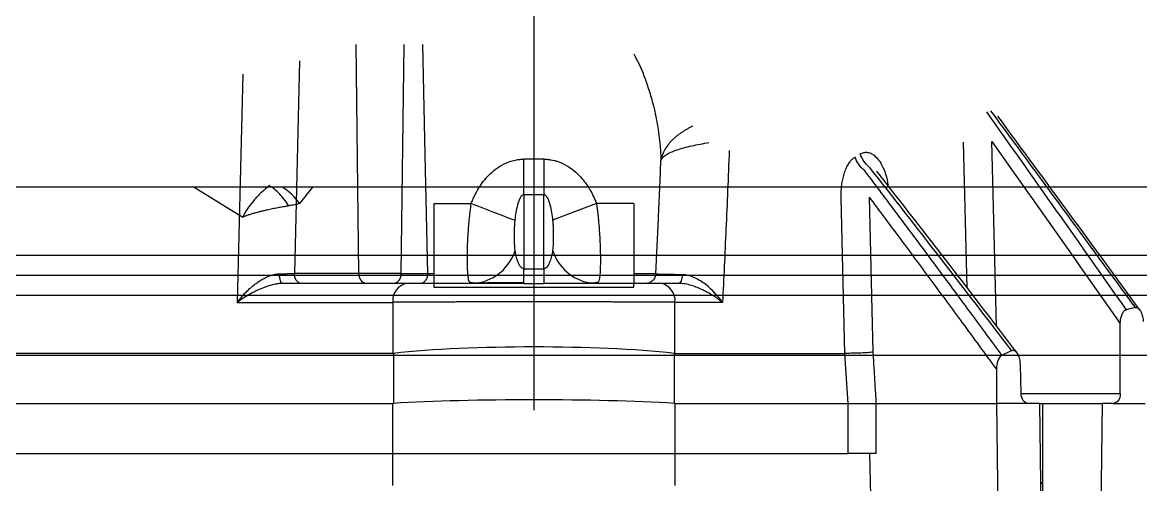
# Model space of a CAD drawing. Header units: millimetres. Extents: x 54215 to 67697, y 23496 to 56611.
# Drawn here: x 56029.56 to 56037.4, y 25497.78 to 25501.01 of the extents above; entities that cross this region are included whole.
import ezdxf

# ---------------------------------------------------------------- set-up
doc = ezdxf.new("R2010")
doc.units = ezdxf.units.MM

# ---------------------------------------------------------------- blocks, each defined once
blk = doc.blocks.new('cephe pasta')
at = {"color": 143, "true_color": 0x7aafdf}
for p, q in [((10770.1046, 21206.0654), (10770.1046, 21198.0965)), ((10768.8792, 21199.0529), (10768.8594, 21200.6571)), ((10769.1935, 21200.6571), (10769.1737, 21199.0529)), ((10768.4635, 21200.5427), (10768.4267, 21199.0529)), ((10768.0652, 21200.4481), (10768.0258, 21198.8514)), ((10773.1406, 21198.9532), (10773.1154, 21199.9726)), ((10773.3452, 21198.6863), (10773.3132, 21199.9775)), ((10770.1746, 21199.8533), (10770.0346, 21199.8533)), ((10770.0346, 21199.6059), (10770.0346, 21199.8533)), ((10770.1746, 21199.8533), (10770.1746, 21199.6059)), ((10776.9861, 21199.6571), (10763.2232, 21199.6571)), ((10767.7237, 21199.6571), (10768.0652, 21199.4481)), ((10768.5537, 21199.6571), (10768.4635, 21199.5427)), ((10769.4046, 21199.5441), (10769.666, 21199.5441)), ((10769.4046, 21199.5441), (10769.4046, 21198.9841)), ((10770.0346, 21199.6059), (10770.1746, 21199.6059)), ((10770.0346, 21199.6059), (10770.0346, 21199.0866)), ((10770.1746, 21199.0866), (10770.1746, 21199.6059)), ((10770.5432, 21199.5441), (10770.2361, 21199.4255)), ((10770.8046, 21199.5441), (10770.5432, 21199.5441)), ((10770.8046, 21199.5441), (10770.8046, 21198.9841)), ((10772.2844, 21198.4941), (10772.2574, 21199.5837)), ((10772.482, 21198.5026), (10772.4552, 21199.5886)), ((10788.8646, 21199.1801), (10751.3446, 21199.1801)), ((10770.0346, 21199.0866), (10770.1746, 21199.0866)), ((10770.0346, 21198.9841), (10770.0346, 21199.0866)), ((10770.1746, 21199.0866), (10770.1746, 21198.9841)), ((10788.8646, 21199.0401), (10751.3446, 21199.0401)), ((10768.8792, 21199.0529), (10768.4267, 21199.0529)), ((10769.1737, 21199.0529), (10768.8792, 21199.0529)), ((10769.1737, 21199.0529), (10769.3598, 21199.0529)), ((10769.3598, 21199.0529), (10769.4046, 21199.0524)), ((10769.666, 21198.9841), (10769.6527, 21198.996)), ((10770.9586, 21199.0504), (10770.8046, 21199.0504)), ((10769.2149, 21198.9841), (10768.3454, 21198.9841)), ((10769.666, 21198.9841), (10769.4046, 21198.9841)), ((10770.0346, 21198.9841), (10770.1746, 21198.9841)), ((10770.5432, 21198.9841), (10770.4875, 21198.9841)), ((10770.8046, 21198.9841), (10770.5432, 21198.9841)), ((10771.1203, 21198.9841), (10770.9944, 21198.9841)), ((10789.0046, 21198.9001), (10751.2046, 21198.9001)), ((10789.0046, 21198.9001), (10751.2046, 21198.9001)), ((10768.0258, 21198.8514), (10769.1161, 21198.8514)), ((10769.1161, 21198.8514), (10769.1161, 21198.4941)), ((10771.0932, 21198.4941), (10771.0932, 21198.8514)), ((10771.426, 21198.8514), (10771.0932, 21198.8514)), ((10774.2129, 21198.2129), (10774.2129, 21198.7019)), ((10783.133, 21198.4801), (10757.0763, 21198.4801)), ((10769.1161, 21198.4941), (10762.9285, 21198.4941)), ((10769.1201, 21198.4943), (10769.1201, 21198.1443)), ((10771.0892, 21198.1443), (10771.0892, 21198.4943)), ((10771.0932, 21198.4941), (10772.2844, 21198.4941)), ((10772.3059, 21198.1441), (10772.2844, 21198.4941)), ((10773.3453, 21198.3856), (10773.3453, 21198.1441)), ((10773.5183, 21198.2129), (10773.5132, 21198.4178)), ((10773.5183, 21198.2129), (10774.2129, 21198.2129)), ((10762.8779, 21198.1441), (10769.1148, 21198.1441)), ((10769.1148, 21198.1441), (10769.1148, 21197.7941)), ((10771.0944, 21197.7941), (10771.0944, 21198.1441)), ((10771.0944, 21198.1441), (10772.3059, 21198.1441)), ((10772.3059, 21197.7941), (10772.3059, 21198.1441)), ((10772.504, 21198.1441), (10773.3453, 21198.1441)), ((10773.5686, 21198.1441), (10773.3453, 21198.1441)), ((10773.3453, 21198.1441), (10773.3643, 21196.6041)), ((10773.6465, 21198.1441), (10773.5686, 21198.1441)), ((10773.6465, 21198.1441), (10773.6586, 21197.1641)), ((10773.6465, 21198.1441), (10773.6697, 21198.1441)), ((10773.6697, 21198.1441), (10774.0864, 21198.1441)), ((10773.6697, 21197.581), (10773.6697, 21198.1441)), ((10774.0864, 21198.1441), (10774.0743, 21197.1641)), ((10774.1643, 21198.1441), (10774.0864, 21198.1441)), ((10774.1643, 21198.1441), (10774.3876, 21198.1441)), ((10762.8865, 21197.7941), (10769.1148, 21197.7941)), ((10769.1148, 21197.7941), (10769.1148, 21197.5701)), ((10771.0944, 21197.5701), (10771.0944, 21197.7941)), ((10771.0944, 21197.7941), (10772.3059, 21197.7941)), ((10772.4881, 21196.6017), (10772.4587, 21197.7941)), ((10773.6533, 21197.5943), (10773.6697, 21197.581)), ((10773.6697, 21197.1641), (10773.6697, 21197.581))]:
    blk.add_line(p, q, dxfattribs=at)
at = {"color": 143, "true_color": 0x7aafdf, "flags": 128}
for points in [[(10769.3236, 21200.6571), (10769.341, 21199.8846), (10769.3598, 21199.0529)], [(10769.666, 21199.5441), (10769.7158, 21199.5249), (10769.7645, 21199.5061), (10769.8108, 21199.4882), (10769.8537, 21199.4716), (10769.8923, 21199.4567), (10769.9256, 21199.4439), (10769.9527, 21199.4334), (10769.9732, 21199.4255)]]:
    blk.add_lwpolyline(points, dxfattribs=at)
at = {"color": 143, "true_color": 0x7aafdf}
for centre, radius, start, end in [((10768.1584, 21199.3389), 0.3669, 33.74176, 60.15866), ((10769.6569, 21199.3144), 0.3314, 279.50345, 342.63682), ((10770.5523, 21199.3144), 0.3314, 197.36314, 260.49478), ((10768.4883, 21199.045), 0.0621, 172.69985, 258.77449), ((10768.9408, 21199.045), 0.0621, 172.69985, 258.77449), ((10769.1121, 21199.045), 0.0621, 281.2255, 7.30016), ((10769.2379, 21198.8638), 0.1225, 100.82956, 185.78833), ((10770.9714, 21198.8638), 0.1225, 354.21171, 79.17046)]:
    blk.add_arc(centre, radius, start, end, dxfattribs=at)
for centre, major_axis, ratio, start_param, end_param in [((10770.1046, 21198.3844), (-1.4, 0), 0.110419, 3.932424, 5.492354), ((10770.1046, 21225.2444), (0.9899, 26.7502), 0.037007, 3.142962, 3.147026), ((10770.1046, 21225.2444), (-0.9899, 26.7502), 0.037007, 3.136159, 3.140223), ((10770.1046, 21209.5959), (0.9972, 11.4514), 0.085813, 3.149065, 3.154346), ((10770.1046, 21198.0831), (-1.4, 0), 0.061428, 3.932424, 5.492354), ((10770.1046, 21209.5959), (-0.9972, 11.4514), 0.085813, 3.128839, 3.13412)]:
    blk.add_ellipse(centre, major_axis=major_axis, ratio=ratio, start_param=start_param, end_param=end_param, dxfattribs=at)
for points, knots in [([(10770.8046, 21200.5899), (10770.8166, 21200.5677), (10770.8585, 21200.4902), (10770.9004, 21200.3738), (10770.9426, 21200.2321), (10770.9717, 21200.0965), (10770.9897, 21199.9632), (10770.9936, 21199.8785), (10770.9951, 21199.8451)], [0, 0, 0, 0, 0.09389, 0.327145, 0.470827, 0.663425, 0.867369, 1, 1, 1, 1]), ([(10774.3509, 21198.7972), (10774.1866, 21199.0219), (10773.8553, 21199.475), (10773.5229, 21199.9265), (10773.3553, 21200.1541)], [0, 0, 0, 0, 0.495965, 1, 1, 1, 1]), ([(10771.2165, 21200.0841), (10771.2104, 21200.0809), (10771.198, 21200.0745), (10771.1794, 21200.0642), (10771.1605, 21200.053), (10771.1415, 21200.0409), (10771.1226, 21200.0277), (10771.104, 21200.0135), (10771.0861, 21199.9982), (10771.0648, 21199.9778), (10771.0412, 21199.9508), (10771.0223, 21199.922), (10771.0093, 21199.8955), (10771.0004, 21199.8717), (10770.9969, 21199.8544), (10770.9951, 21199.8451)], [0, 0, 0, 0, 0.053268, 0.108916, 0.166929, 0.227257, 0.289818, 0.35449, 0.421117, 0.489503, 0.610565, 0.743528, 0.816083, 0.90213, 1, 1, 1, 1]), ([(10770.9951, 21199.8451), (10770.9999, 21199.8585), (10771.0121, 21199.8715), (10771.0498, 21199.8959), (10771.0754, 21199.9074), (10771.1366, 21199.9285), (10771.1723, 21199.938), (10771.2492, 21199.9553), (10771.2902, 21199.9629), (10771.3309, 21199.9699)], [0, 0, 0, 0, 0.25, 0.25, 0.5, 0.5, 0.75, 0.75, 1, 1, 1, 1]), ([(10769.666, 21199.5441), (10769.6696, 21199.5528), (10769.6765, 21199.57), (10769.6879, 21199.5947), (10769.6997, 21199.6181), (10769.7173, 21199.6495), (10769.7424, 21199.6877), (10769.7794, 21199.7329), (10769.8229, 21199.7744), (10769.8774, 21199.8125), (10769.9323, 21199.8374), (10769.9785, 21199.8487), (10770.0096, 21199.8525), (10770.0261, 21199.853), (10770.0346, 21199.8533)], [0, 0, 0, 0, 0.055289, 0.10855, 0.159858, 0.209297, 0.319838, 0.427334, 0.552074, 0.671355, 0.816413, 0.903121, 0.949879, 1, 1, 1, 1]), ([(10770.1746, 21199.8533), (10770.1836, 21199.853), (10770.2006, 21199.8525), (10770.2248, 21199.8494), (10770.2471, 21199.8447), (10770.2851, 21199.8339), (10770.3331, 21199.8119), (10770.3873, 21199.7736), (10770.4305, 21199.7322), (10770.4673, 21199.6871), (10770.497, 21199.6418), (10770.5225, 21199.5939), (10770.5362, 21199.5611), (10770.5432, 21199.5441)], [0, 0, 0, 0, 0.052693, 0.1000083, 0.1428724, 0.1863383, 0.3315386, 0.450244, 0.5746665, 0.6815177, 0.7917747, 0.8919739, 1, 1, 1, 1]), ([(10771.4734, 21199.9147), (10771.4697, 21199.8213), (10771.4624, 21199.6378), (10771.4506, 21199.3673), (10771.4387, 21199.1062), (10771.4301, 21198.9353), (10771.426, 21198.8514)], [0, 0, 0, 0, 0.263128, 0.517502, 0.763124, 1, 1, 1, 1]), ([(10772.2574, 21199.5837), (10772.2573, 21199.5904), (10772.2571, 21199.6038), (10772.2576, 21199.6237), (10772.2588, 21199.6435), (10772.2612, 21199.67), (10772.266, 21199.7026), (10772.2751, 21199.7415), (10772.2874, 21199.7784), (10772.3026, 21199.8104), (10772.3191, 21199.8358), (10772.3363, 21199.8553), (10772.3491, 21199.8642), (10772.3555, 21199.8686)], [0, 0, 0, 0, 0.059119, 0.117772, 0.176087, 0.234193, 0.354897, 0.472358, 0.599796, 0.720967, 0.818638, 0.91088, 1, 1, 1, 1]), ([(10772.4177, 21199.777), (10772.4043, 21199.788), (10772.3914, 21199.8021), (10772.3697, 21199.834), (10772.3611, 21199.8516), (10772.3555, 21199.8686)], [0, 0, 0, 0, 0.5, 0.5, 1, 1, 1, 1]), ([(10772.3917, 21199.8902), (10772.3998, 21199.8941), (10772.4158, 21199.9018), (10772.4411, 21199.9025), (10772.4656, 21199.8955), (10772.4928, 21199.8786), (10772.522, 21199.8478), (10772.5552, 21199.79), (10772.578, 21199.7284), (10772.5833, 21199.6821), (10772.5846, 21199.6701)], [0, 0, 0, 0, 0.09283, 0.183851, 0.269072, 0.357475, 0.495606, 0.64615, 0.90838, 1, 1, 1, 1]), ([(10772.4533, 21199.7986), (10772.44, 21199.8096), (10772.4272, 21199.8238), (10772.4058, 21199.8556), (10772.3973, 21199.8732), (10772.3917, 21199.8902)], [0, 0, 0, 0, 0.5, 0.5, 1, 1, 1, 1]), ([(10770.9586, 21199.0504), (10770.9649, 21199.1795), (10770.9777, 21199.4444), (10770.9892, 21199.7093), (10770.9951, 21199.8451)], [0, 0, 0, 0, 0.487419, 1, 1, 1, 1]), ([(10772.4177, 21199.777), (10772.4775, 21199.6977), (10772.5995, 21199.5359), (10772.7854, 21199.2872), (10772.9784, 21199.0277), (10773.1783, 21198.7575), (10773.3137, 21198.5735), (10773.3826, 21198.4798)], [0, 0, 0, 0, 0.184526, 0.376783, 0.576778, 0.784517, 1, 1, 1, 1]), ([(10773.4903, 21198.4968), (10773.334, 21198.7015), (10773.0083, 21199.1281), (10772.6792, 21199.5495), (10772.508, 21199.7687)], [0, 0, 0, 0, 0.479846, 1, 1, 1, 1]), ([(10768.252, 21199.6682), (10768.2339, 21199.6546), (10768.2161, 21199.6397), (10768.1808, 21199.6069), (10768.1634, 21199.589), (10768.1145, 21199.5325), (10768.086, 21199.4906), (10768.0652, 21199.4481)], [0, 0, 0, 0, 0.25, 0.25, 0.5, 0.5, 1, 1, 1, 1]), ([(10768.3886, 21199.5267), (10768.3708, 21199.5542), (10768.348, 21199.5833), (10768.2995, 21199.6335), (10768.2741, 21199.6544), (10768.252, 21199.6682)], [0, 0, 0, 0, 0.5, 0.5, 1, 1, 1, 1]), ([(10768.4635, 21199.5427), (10768.4588, 21199.5414), (10768.4495, 21199.539), (10768.4347, 21199.5355), (10768.4196, 21199.5323), (10768.4043, 21199.5294), (10768.3938, 21199.5276), (10768.3886, 21199.5267)], [0, 0, 0, 0, 0.211977, 0.417945, 0.617925, 0.811936, 1, 1, 1, 1]), ([(10769.6527, 21198.996), (10769.6526, 21198.9961), (10769.6481, 21198.9999), (10769.642, 21199.0396), (10769.6366, 21199.1374), (10769.6414, 21199.2901), (10769.6515, 21199.43), (10769.6611, 21199.5051), (10769.666, 21199.5441)], [0, 0, 0, 0, 0.005071, 0.147994, 0.425493, 0.703687, 0.846218, 1, 1, 1, 1]), ([(10769.9732, 21199.4255), (10769.9752, 21199.4439), (10769.9778, 21199.4627), (10769.9839, 21199.4995), (10769.9876, 21199.5172), (10769.9963, 21199.5505), (10770.0014, 21199.5663), (10770.0113, 21199.5864), (10770.0149, 21199.5925), (10770.0214, 21199.5998), (10770.0237, 21199.6019), (10770.0288, 21199.6048), (10770.0317, 21199.6054), (10770.0346, 21199.6059)], [0, 0, 0, 0, 0.25, 0.25, 0.5, 0.5, 0.75, 0.75, 0.875, 0.875, 0.9375, 0.9375, 1, 1, 1, 1]), ([(10770.1746, 21199.6059), (10770.1776, 21199.6054), (10770.1805, 21199.6049), (10770.1857, 21199.6017), (10770.1881, 21199.5996), (10770.1946, 21199.5922), (10770.1982, 21199.586), (10770.2081, 21199.5658), (10770.2131, 21199.5501), (10770.2218, 21199.5168), (10770.2254, 21199.4992), (10770.2315, 21199.4626), (10770.234, 21199.4438), (10770.2361, 21199.4255)], [0, 0, 0, 0, 0.0625, 0.0625, 0.125, 0.125, 0.25, 0.25, 0.5, 0.5, 0.75, 0.75, 1, 1, 1, 1]), ([(10770.5432, 21199.5441), (10770.5445, 21199.5351), (10770.547, 21199.5171), (10770.5503, 21199.4903), (10770.5534, 21199.4637), (10770.5561, 21199.4373), (10770.5596, 21199.4002), (10770.5634, 21199.3517), (10770.5673, 21199.286), (10770.5701, 21199.2158), (10770.571, 21199.1479), (10770.5701, 21199.0913), (10770.5677, 21199.0494), (10770.564, 21199.0201), (10770.5597, 21199.0021), (10770.5548, 21198.9913), (10770.5496, 21198.9852), (10770.5454, 21198.9845), (10770.5432, 21198.9841)], [0, 0, 0, 0, 0.030926, 0.061687, 0.092286, 0.122726, 0.153012, 0.222094, 0.295354, 0.3961, 0.50011, 0.59693, 0.691041, 0.767718, 0.839841, 0.893043, 0.946423, 1, 1, 1, 1]), ([(10773.3453, 21198.3856), (10773.2663, 21198.4933), (10773.1118, 21198.7041), (10772.8845, 21199.0122), (10772.6668, 21199.3056), (10772.5246, 21199.4958), (10772.4552, 21199.5886)], [0, 0, 0, 0, 0.267315, 0.523086, 0.767313, 1, 1, 1, 1]), ([(10768.2644, 21199.5037), (10768.2583, 21199.5024), (10768.2455, 21199.4997), (10768.2257, 21199.4953), (10768.2046, 21199.4903), (10768.1823, 21199.4848), (10768.1591, 21199.4787), (10768.1353, 21199.472), (10768.1113, 21199.4646), (10768.0874, 21199.4567), (10768.0728, 21199.451), (10768.0652, 21199.4481)], [0, 0, 0, 0, 0.0825618, 0.1722584, 0.2690914, 0.3730622, 0.4841715, 0.6024199, 0.7278074, 0.8603342, 1, 1, 1, 1]), ([(10768.3886, 21199.5267), (10768.3831, 21199.5258), (10768.372, 21199.5239), (10768.3549, 21199.521), (10768.3373, 21199.5179), (10768.3194, 21199.5146), (10768.3012, 21199.5112), (10768.2828, 21199.5075), (10768.2705, 21199.505), (10768.2644, 21199.5037)], [0, 0, 0, 0, 0.1414379, 0.2833414, 0.425715, 0.5685633, 0.7118906, 0.8557014, 1, 1, 1, 1]), ([(10769.9732, 21199.2155), (10769.9722, 21199.2223), (10769.9715, 21199.2291), (10769.9703, 21199.2439), (10769.9699, 21199.252), (10769.9689, 21199.2769), (10769.9686, 21199.2948), (10769.9686, 21199.3317), (10769.9689, 21199.3508), (10769.9699, 21199.3792), (10769.9703, 21199.3887), (10769.9715, 21199.4071), (10769.9722, 21199.416), (10769.9732, 21199.4255)], [0, 0, 0, 0, 0.125, 0.125, 0.25, 0.25, 0.5, 0.5, 0.75, 0.75, 0.875, 0.875, 1, 1, 1, 1]), ([(10770.2361, 21199.4255), (10770.2371, 21199.4161), (10770.2378, 21199.4071), (10770.239, 21199.3887), (10770.2394, 21199.3791), (10770.2404, 21199.3507), (10770.2407, 21199.3317), (10770.2407, 21199.2947), (10770.2404, 21199.2768), (10770.2394, 21199.2519), (10770.239, 21199.2439), (10770.2378, 21199.2291), (10770.2371, 21199.2223), (10770.2361, 21199.2155)], [0, 0, 0, 0, 0.125, 0.125, 0.25, 0.25, 0.5, 0.5, 0.75, 0.75, 0.875, 0.875, 1, 1, 1, 1]), ([(10770.0018, 21199.1156), (10770, 21199.119), (10769.9981, 21199.1228), (10769.9949, 21199.1304), (10769.9933, 21199.1343), (10769.989, 21199.1462), (10769.9864, 21199.1544), (10769.9795, 21199.1799), (10769.9759, 21199.198), (10769.9732, 21199.2155)], [0, 0, 0, 0, 0.125, 0.125, 0.25, 0.25, 0.5, 0.5, 1, 1, 1, 1]), ([(10770.2361, 21199.2155), (10770.234, 21199.2023), (10770.2315, 21199.1889), (10770.2253, 21199.1626), (10770.2217, 21199.1499), (10770.213, 21199.1261), (10770.2079, 21199.1149), (10770.198, 21199.1005), (10770.1944, 21199.0961), (10770.1879, 21199.0909), (10770.1856, 21199.0894), (10770.1805, 21199.0874), (10770.1776, 21199.087), (10770.1746, 21199.0866)], [0, 0, 0, 0, 0.25, 0.25, 0.5, 0.5, 0.75, 0.75, 0.875, 0.875, 0.9375, 0.9375, 1, 1, 1, 1]), ([(10770.0346, 21199.0866), (10770.0306, 21199.0872), (10770.0269, 21199.0879), (10770.0204, 21199.0915), (10770.0176, 21199.0939), (10770.0098, 21199.102), (10770.0055, 21199.1085), (10770.0018, 21199.1156)], [0, 0, 0, 0, 0.25, 0.25, 0.5, 0.5, 1, 1, 1, 1]), ([(10768.0258, 21198.8514), (10768.031, 21198.8581), (10768.0404, 21198.8703), (10768.0542, 21198.8865), (10768.0703, 21198.9046), (10768.0894, 21198.9246), (10768.115, 21198.9489), (10768.1423, 21198.972), (10768.1718, 21198.9937), (10768.1999, 21199.0119), (10768.2189, 21199.0217), (10768.2278, 21199.0263)], [0, 0, 0, 0, 0.101912, 0.185072, 0.249479, 0.382384, 0.499071, 0.642693, 0.773811, 0.892763, 1, 1, 1, 1]), ([(10768.2278, 21199.0263), (10768.2335, 21199.0289), (10768.2444, 21199.034), (10768.261, 21199.0402), (10768.277, 21199.0451), (10768.2926, 21199.0486), (10768.3075, 21199.0509), (10768.3172, 21199.0512), (10768.322, 21199.0514)], [0, 0, 0, 0, 0.185565, 0.362574, 0.531698, 0.693707, 0.84948, 1, 1, 1, 1]), ([(10768.322, 21199.0514), (10768.3288, 21199.0515), (10768.3428, 21199.0517), (10768.356, 21199.0518), (10768.3628, 21199.0519)], [0, 0, 0, 0, 0.487095, 1, 1, 1, 1]), ([(10768.3454, 21198.9841), (10768.3427, 21198.9841), (10768.3397, 21198.9856), (10768.3341, 21198.9921), (10768.3314, 21198.9972), (10768.3269, 21199.0102), (10768.3251, 21199.0181), (10768.3227, 21199.0347), (10768.3221, 21199.0433), (10768.322, 21199.0514)], [0, 0, 0, 0, 0.25, 0.25, 0.5, 0.5, 0.75, 0.75, 1, 1, 1, 1]), ([(10768.3628, 21199.0519), (10768.3683, 21199.052), (10768.3795, 21199.0521), (10768.3956, 21199.0524), (10768.4116, 21199.0526), (10768.4216, 21199.0528), (10768.4267, 21199.0529)], [0, 0, 0, 0, 0.236522, 0.482029, 0.736522, 1, 1, 1, 1]), ([(10769.3598, 21199.0529), (10769.3597, 21199.0447), (10769.3586, 21199.0359), (10769.3536, 21199.019), (10769.3498, 21199.0109), (10769.3402, 21198.9975), (10769.3344, 21198.9923), (10769.3224, 21198.9856), (10769.3161, 21198.9841), (10769.3103, 21198.9841)], [0, 0, 0, 0, 0.25, 0.25, 0.5, 0.5, 0.75, 0.75, 1, 1, 1, 1]), ([(10769.6526, 21198.9956), (10769.6626, 21198.9926), (10769.6823, 21198.9868), (10769.704, 21198.9874), (10769.7147, 21198.9877)], [0, 0, 0, 0, 0.510638, 1, 1, 1, 1]), ([(10769.713, 21198.9879), (10769.746, 21198.9886), (10769.7965, 21198.9897), (10769.8931, 21198.99), (10769.9661, 21198.9902), (10770.0103, 21198.9905), (10770.0346, 21198.9907)], [0, 0, 0, 0, 0.45705, 0.699237, 0.833871, 1, 1, 1, 1]), ([(10770.4946, 21198.9877), (10770.5052, 21198.9874), (10770.527, 21198.9868), (10770.5466, 21198.9925), (10770.5566, 21198.9954)], [0, 0, 0, 0, 0.488846, 1, 1, 1, 1]), ([(10770.9586, 21199.0504), (10770.9582, 21199.0424), (10770.9564, 21199.0339), (10770.9491, 21199.0175), (10770.9437, 21199.0097), (10770.9302, 21198.9969), (10770.9221, 21198.9919), (10770.9054, 21198.9855), (10770.8968, 21198.9841), (10770.8888, 21198.9841)], [0, 0, 0, 0, 0.25, 0.25, 0.5, 0.5, 0.75, 0.75, 1, 1, 1, 1]), ([(10771.1436, 21199.0449), (10771.091, 21199.0449), (10771.0444, 21199.0454), (10770.9791, 21199.0473), (10770.9604, 21199.049), (10770.9586, 21199.0504)], [0, 0, 0, 0, 0.5, 0.5, 1, 1, 1, 1]), ([(10771.1436, 21199.0449), (10771.1433, 21199.0373), (10771.1425, 21199.0294), (10771.1399, 21199.0143), (10771.138, 21199.0073), (10771.1336, 21198.9957), (10771.131, 21198.9912), (10771.1257, 21198.9854), (10771.1229, 21198.9841), (10771.1203, 21198.9841)], [0, 0, 0, 0, 0.25, 0.25, 0.5, 0.5, 0.75, 0.75, 1, 1, 1, 1]), ([(10771.426, 21198.8514), (10771.3949, 21198.8952), (10771.3557, 21198.9387), (10771.2847, 21198.994), (10771.2589, 21199.0107), (10771.2034, 21199.0362), (10771.1733, 21199.045), (10771.1436, 21199.0449)], [0, 0, 0, 0, 0.5, 0.5, 0.75, 0.75, 1, 1, 1, 1]), ([(10768.3454, 21198.9841), (10768.3438, 21198.9841), (10768.3395, 21198.9841), (10768.3307, 21198.9837), (10768.3147, 21198.9823), (10768.2837, 21198.9774), (10768.2317, 21198.963), (10768.1797, 21198.9415), (10768.131, 21198.9174), (10768.0918, 21198.8953), (10768.0554, 21198.8722), (10768.0345, 21198.8575), (10768.0258, 21198.8514)], [0, 0, 0, 0, 0.012526, 0.034607, 0.069439, 0.139678, 0.281572, 0.4962, 0.600166, 0.747933, 0.895826, 1, 1, 1, 1]), ([(10769.4046, 21198.9841), (10769.4046, 21198.9841), (10769.4046, 21198.9837), (10769.4046, 21198.9828), (10769.4046, 21198.982), (10769.4046, 21198.9808), (10769.4046, 21198.9794), (10769.4046, 21198.9783), (10769.4046, 21198.977), (10769.4046, 21198.9757), (10769.4046, 21198.9743), (10769.4046, 21198.9727), (10769.4046, 21198.9712), (10769.4046, 21198.9698), (10769.4046, 21198.9684), (10769.4046, 21198.9671), (10769.4046, 21198.9658), (10769.4046, 21198.9645), (10769.4046, 21198.9634), (10769.4046, 21198.9622), (10769.4046, 21198.9611), (10769.4046, 21198.9602), (10769.4046, 21198.9596), (10769.4046, 21198.9591), (10769.4046, 21198.9587)], [0, 0, 0, 0, 0.0000509059, 0.0000509059, 0.0000509059, 0.0000959823, 0.0000959823, 0.0000959823, 0.0001286769, 0.0001286769, 0.0001286769, 0.0001615992, 0.0001615992, 0.0001615992, 0.0001910605, 0.0001910605, 0.0001910605, 0.0002194908, 0.0002194908, 0.0002194908, 0.0002497717, 0.0002497717, 0.0002497717, 0.0002681743, 0.0002681743, 0.0002681743, 0.0002681743]), ([(10769.4046, 21198.9587), (10769.5093, 21198.9587), (10769.6228, 21198.9587), (10769.8591, 21198.9587), (10769.9818, 21198.9587), (10770.2275, 21198.9587), (10770.3502, 21198.9587), (10770.5865, 21198.9587), (10770.7, 21198.9587), (10770.8046, 21198.9587)], [0, 0, 0, 0, 0.25, 0.25, 0.5, 0.5, 0.75, 0.75, 1, 1, 1, 1]), ([(10769.8374, 21198.9841), (10769.8325, 21198.9841), (10769.8224, 21198.9841), (10769.808, 21198.9841), (10769.7938, 21198.9841), (10769.7718, 21198.9841), (10769.7436, 21198.9841), (10769.7134, 21198.9841), (10769.6874, 21198.9841), (10769.6734, 21198.9841), (10769.666, 21198.9841)], [0, 0, 0, 0, 0.063217, 0.12739, 0.192649, 0.259118, 0.44543, 0.637374, 0.810086, 1, 1, 1, 1]), ([(10770.0346, 21198.9841), (10770.026, 21198.9841), (10770.0095, 21198.9841), (10769.9788, 21198.9841), (10769.9454, 21198.9841), (10769.9093, 21198.9841), (10769.8807, 21198.9841), (10769.8567, 21198.9841), (10769.8439, 21198.9841), (10769.8374, 21198.9841)], [0, 0, 0, 0, 0.121383, 0.233413, 0.435648, 0.604173, 0.776727, 0.887628, 1, 1, 1, 1]), ([(10770.5432, 21198.9841), (10770.5397, 21198.9841), (10770.5328, 21198.9841), (10770.5214, 21198.9841), (10770.5096, 21198.9841), (10770.492, 21198.9841), (10770.4669, 21198.9841), (10770.4298, 21198.9841), (10770.3864, 21198.9841), (10770.3319, 21198.9841), (10770.277, 21198.9841), (10770.2307, 21198.9841), (10770.1997, 21198.9841), (10770.1832, 21198.9841), (10770.1746, 21198.9841)], [0, 0, 0, 0, 0.055289, 0.10855, 0.159858, 0.209297, 0.319838, 0.427334, 0.552074, 0.671355, 0.816413, 0.903121, 0.949879, 1, 1, 1, 1]), ([(10770.8046, 21198.9587), (10770.8046, 21198.9595), (10770.8046, 21198.9606), (10770.8046, 21198.9619), (10770.8046, 21198.9632), (10770.8046, 21198.9647), (10770.8046, 21198.9663), (10770.8046, 21198.9677), (10770.8046, 21198.9692), (10770.8046, 21198.9707), (10770.8046, 21198.9721), (10770.8046, 21198.9734), (10770.8046, 21198.9747), (10770.8046, 21198.9759), (10770.8046, 21198.9771), (10770.8046, 21198.9782), (10770.8046, 21198.9793), (10770.8046, 21198.9803), (10770.8046, 21198.9811), (10770.8046, 21198.9821), (10770.8046, 21198.9828), (10770.8046, 21198.9833), (10770.8046, 21198.9838), (10770.8046, 21198.9841), (10770.8046, 21198.9841)], [0, 0, 0, 0, 0.00003593, 0.00003593, 0.00003593, 0.0000721666, 0.0000721666, 0.0000721666, 0.0001041862, 0.0001041862, 0.0001041862, 0.0001330608, 0.0001330608, 0.0001330608, 0.0001621354, 0.0001621354, 0.0001621354, 0.0001940051, 0.0001940051, 0.0001940051, 0.0002304678, 0.0002304678, 0.0002304678, 0.0002697182, 0.0002697182, 0.0002697182, 0.0002697182]), ([(10771.426, 21198.8514), (10771.4209, 21198.8553), (10771.4092, 21198.8642), (10771.3884, 21198.8791), (10771.3591, 21198.8985), (10771.3258, 21198.9184), (10771.2756, 21198.9444), (10771.2231, 21198.9663), (10771.1718, 21198.9792), (10771.1477, 21198.9826), (10771.1354, 21198.9836), (10771.1291, 21198.984), (10771.1237, 21198.9841), (10771.1213, 21198.9841), (10771.1203, 21198.9841)], [0, 0, 0, 0, 0.065302, 0.149302, 0.252338, 0.40049, 0.504221, 0.754188, 0.878012, 0.939311, 0.955112, 0.979848, 0.991517, 1, 1, 1, 1]), ([(10770.1046, 21198.8545), (10770.0896, 21198.8545), (10770.0593, 21198.8545), (10770.0139, 21198.8544), (10769.9684, 21198.8544), (10769.9228, 21198.8544), (10769.8771, 21198.8544), (10769.8315, 21198.8543), (10769.7859, 21198.8543), (10769.7405, 21198.8542), (10769.6953, 21198.8541), (10769.6503, 21198.854), (10769.6057, 21198.8539), (10769.5614, 21198.8538), (10769.5175, 21198.8536), (10769.4741, 21198.8534), (10769.4313, 21198.8533), (10769.389, 21198.8531), (10769.3475, 21198.8529), (10769.3066, 21198.8527), (10769.2666, 21198.8524), (10769.2275, 21198.8522), (10769.1892, 21198.8519), (10769.1519, 21198.8517), (10769.128, 21198.8515), (10769.1161, 21198.8514)], [0, 0, 0, 0, 0.041192, 0.082591, 0.124196, 0.166008, 0.208027, 0.250254, 0.292688, 0.335329, 0.378179, 0.421236, 0.464502, 0.507976, 0.551659, 0.595551, 0.639652, 0.683961, 0.728481, 0.773209, 0.818147, 0.863295, 0.908653, 0.954222, 1, 1, 1, 1]), ([(10771.0932, 21198.8514), (10771.0827, 21198.8515), (10771.0615, 21198.8517), (10771.0287, 21198.8519), (10770.9951, 21198.8521), (10770.9608, 21198.8523), (10770.9258, 21198.8525), (10770.8901, 21198.8527), (10770.8538, 21198.8529), (10770.817, 21198.8531), (10770.7796, 21198.8533), (10770.7418, 21198.8534), (10770.7035, 21198.8536), (10770.6648, 21198.8537), (10770.6258, 21198.8538), (10770.5864, 21198.8539), (10770.5468, 21198.854), (10770.507, 21198.8541), (10770.467, 21198.8542), (10770.4268, 21198.8543), (10770.3865, 21198.8543), (10770.3462, 21198.8544), (10770.3058, 21198.8544), (10770.2654, 21198.8544), (10770.2251, 21198.8544), (10770.1848, 21198.8544), (10770.1447, 21198.8545), (10770.118, 21198.8545), (10770.1046, 21198.8545)], [0, 0, 0, 0, 0.040507, 0.08085, 0.121028, 0.161041, 0.200891, 0.240576, 0.280097, 0.319455, 0.358648, 0.397678, 0.436544, 0.475247, 0.513787, 0.552163, 0.590377, 0.628427, 0.666315, 0.70404, 0.741602, 0.779002, 0.81624, 0.853316, 0.89023, 0.926981, 0.963571, 1, 1, 1, 1]), ([(10774.2129, 21198.7019), (10774.2129, 21198.7124), (10774.2137, 21198.7227), (10774.217, 21198.7428), (10774.2194, 21198.7527), (10774.2263, 21198.7709), (10774.2307, 21198.7795), (10774.2417, 21198.7931), (10774.2484, 21198.7982), (10774.2557, 21198.8)], [0, 0, 0, 0, 0.25, 0.25, 0.5, 0.5, 0.75, 0.75, 1, 1, 1, 1]), ([(10774.3165, 21198.8148), (10774.3248, 21198.8167), (10774.3333, 21198.8141), (10774.3482, 21198.8023), (10774.3542, 21198.7935), (10774.3636, 21198.7739), (10774.3671, 21198.7629), (10774.3718, 21198.7403), (10774.3732, 21198.7286), (10774.3735, 21198.7167)], [0, 0, 0, 0, 0.25, 0.25, 0.5, 0.5, 0.75, 0.75, 1, 1, 1, 1]), ([(10772.482, 21198.5026), (10772.4704, 21198.5013), (10772.4557, 21198.5001), (10772.4217, 21198.4978), (10772.4025, 21198.4968), (10772.3639, 21198.4954), (10772.3447, 21198.4948), (10772.3107, 21198.4942), (10772.296, 21198.4941), (10772.2844, 21198.4941)], [0, 0, 0, 0, 0.25, 0.25, 0.5, 0.5, 0.75, 0.75, 1, 1, 1, 1]), ([(10772.504, 21198.1441), (10772.503, 21198.161), (10772.502, 21198.1798), (10772.5006, 21198.2033), (10772.5001, 21198.2103), (10772.4992, 21198.225), (10772.4969, 21198.2618), (10772.4929, 21198.3278), (10772.4883, 21198.4013), (10772.4851, 21198.4527), (10772.4838, 21198.4747), (10772.4831, 21198.4857), (10772.4829, 21198.4894), (10772.4824, 21198.4961), (10772.4822, 21198.4993), (10772.482, 21198.5026)], [0, 0, 0, 0, 0.125, 0.125, 0.1875, 0.1875, 0.25, 0.5, 0.75, 0.875, 0.9375, 0.9375, 0.96875, 0.96875, 1, 1, 1, 1]), ([(10773.3826, 21198.4798), (10773.3696, 21198.4736), (10773.3601, 21198.4582), (10773.3481, 21198.4241), (10773.3453, 21198.4049), (10773.3453, 21198.3856)], [0, 0, 0, 0, 0.5, 0.5, 1, 1, 1, 1]), ([(10773.5132, 21198.4178), (10773.5129, 21198.4301), (10773.5115, 21198.4422), (10773.5061, 21198.4657), (10773.5022, 21198.477), (10773.4915, 21198.4968), (10773.4846, 21198.5052), (10773.4684, 21198.5149), (10773.4592, 21198.5157), (10773.4508, 21198.5118)], [0, 0, 0, 0, 0.25, 0.25, 0.5, 0.5, 0.75, 0.75, 1, 1, 1, 1]), ([(10773.5686, 21198.1441), (10773.5557, 21198.1441), (10773.5429, 21198.1515), (10773.5244, 21198.1768), (10773.5187, 21198.1946), (10773.5183, 21198.2129)], [0, 0, 0, 0, 0.5, 0.5, 1, 1, 1, 1]), ([(10774.2129, 21198.2129), (10774.2129, 21198.1946), (10774.2077, 21198.1769), (10774.1898, 21198.1515), (10774.1772, 21198.1441), (10774.1643, 21198.1441)], [0, 0, 0, 0, 0.5, 0.5, 1, 1, 1, 1]), ([(10772.3059, 21198.1441), (10772.3176, 21198.1441), (10772.3323, 21198.1441), (10772.3664, 21198.1441), (10772.3856, 21198.1441), (10772.4243, 21198.1441), (10772.4436, 21198.1441), (10772.4776, 21198.1441), (10772.4924, 21198.1441), (10772.504, 21198.1441)], [0, 0, 0, 0, 0.25, 0.25, 0.5, 0.5, 0.75, 0.75, 1, 1, 1, 1]), ([(10772.5038, 21197.7941), (10772.5038, 21197.8524), (10772.5038, 21197.9399), (10772.5039, 21198.042), (10772.5038, 21198.1004), (10772.5039, 21198.1295), (10772.504, 21198.1441)], [0, 0, 0, 0, 0.499996, 0.749994, 0.874992, 1, 1, 1, 1]), ([(10769.1148, 21197.7941), (10769.1254, 21197.7941), (10769.1466, 21197.7941), (10769.1794, 21197.7941), (10769.213, 21197.7941), (10769.2474, 21197.7941), (10769.2824, 21197.7941), (10769.3181, 21197.7941), (10769.3544, 21197.7941), (10769.3913, 21197.7941), (10769.4288, 21197.7941), (10769.4666, 21197.7941), (10769.505, 21197.7941), (10769.5437, 21197.7941), (10769.5828, 21197.7941), (10769.6222, 21197.7941), (10769.6618, 21197.7941), (10769.7017, 21197.7941), (10769.7418, 21197.7941), (10769.782, 21197.7941), (10769.8224, 21197.7941), (10769.8628, 21197.7941), (10769.9032, 21197.7941), (10769.9436, 21197.7941), (10769.984, 21197.7941), (10770.0243, 21197.7941), (10770.0645, 21197.7941), (10770.1181, 21197.7941), (10770.1852, 21197.7941), (10770.2659, 21197.7941), (10770.3468, 21197.7941), (10770.4276, 21197.7941), (10770.5079, 21197.7941), (10770.5875, 21197.7941), (10770.666, 21197.7941), (10770.7431, 21197.7941), (10770.8184, 21197.7941), (10770.8917, 21197.7941), (10770.9624, 21197.7941), (10771.0306, 21197.7941), (10771.0731, 21197.7941), (10771.0944, 21197.7941)], [0, 0, 0, 0, 0.020246, 0.040411, 0.060495, 0.080498, 0.100419, 0.12026, 0.140019, 0.159697, 0.179294, 0.198809, 0.218244, 0.237597, 0.256869, 0.27606, 0.29517, 0.314199, 0.333147, 0.352013, 0.370799, 0.389504, 0.408127, 0.426669, 0.445131, 0.463511, 0.48181, 0.500029, 0.536542, 0.573379, 0.610541, 0.648027, 0.685837, 0.723971, 0.76243, 0.801213, 0.840321, 0.879754, 0.919511, 0.959593, 1, 1, 1, 1]), ([(10772.5038, 21197.7941), (10772.4908, 21197.7941), (10772.4755, 21197.7941), (10772.4414, 21197.7941), (10772.4233, 21197.7941), (10772.3681, 21197.7941), (10772.332, 21197.7941), (10772.3059, 21197.7941)], [0, 0, 0, 0, 0.25, 0.25, 0.5, 0.5, 1, 1, 1, 1])]:
    blk.add_open_spline(points, degree=3, knots=knots, dxfattribs=at)
for points in [[(10774.2557, 21198.8), (10773.9303, 21199.262), (10773.6044, 21199.7235), (10773.2776, 21200.1839)], [(10773.3039, 21200.1923), (10773.6423, 21199.7343), (10773.9797, 21199.2749), (10774.3165, 21198.8148)], [(10773.3132, 21199.9775), (10773.6136, 21199.553), (10773.9134, 21199.1277), (10774.2129, 21198.7019)], [(10772.4533, 21199.7986), (10772.7884, 21199.3734), (10773.1205, 21198.9438), (10773.4508, 21198.5118)], [(10769.3128, 21198.9841), (10769.2787, 21198.9841), (10769.246, 21198.9841), (10769.2149, 21198.9841)], [(10769.4046, 21198.9841), (10769.373, 21198.9841), (10769.3424, 21198.9841), (10769.3128, 21198.9841)], [(10770.9944, 21198.9841), (10770.9364, 21198.9841), (10770.8727, 21198.9841), (10770.8046, 21198.9841)], [(10774.3165, 21198.8148), (10774.2962, 21198.81), (10774.276, 21198.8051), (10774.2557, 21198.8)], [(10773.4508, 21198.5118), (10773.4281, 21198.5013), (10773.4053, 21198.4906), (10773.3826, 21198.4798)]]:
    blk.add_open_spline(points, degree=3, dxfattribs=at)

msp = doc.modelspace()

# ---------------------------------------------------------------- block references
msp.add_blockref('cephe pasta', (45263.0408, 4300.2))

doc.saveas('drawing.dxf')
